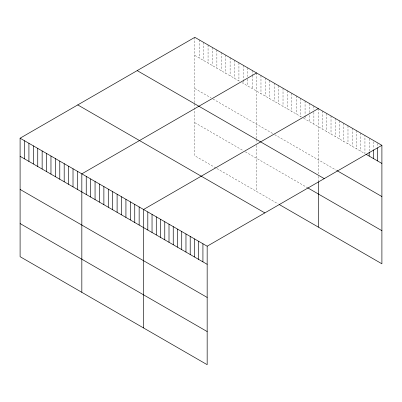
<?xml version="1.0" encoding="UTF-8"?>
<svg xmlns="http://www.w3.org/2000/svg" width="402" height="402" viewBox="0 0 402 402"><rect width="100%" height="100%" fill="white"/><g stroke="black" fill="none" stroke-linecap="round" stroke-linejoin="round"><path stroke-width="0.3" stroke-dasharray="2.01 1.51" d="M194.834 37.321L194.834 103.178M194.834 55.431L239.909 81.455M241.868 82.586L301.641 117.093M303.6 118.223L364.941 153.639L364.941 135.529M194.834 88.551L211 97.887M212.959 99.018L272.732 133.524M274.692 134.66L336.318 170.237M194.834 122.675L243.336 150.68M245.295 151.81L307.027 187.453M215.899 167.961L194.834 155.795L194.834 108.053M216.879 168.523L278.124 203.884M377.659 143.499L377.659 146.619M373.418 141.675L373.418 148.544M369.182 138.6L369.182 151.715M360.7 133.082L360.7 151.192M356.458 130.635L356.458 148.745M352.217 128.183L352.217 146.298M347.981 125.736L347.981 143.846M343.74 123.288L343.74 141.398M339.499 120.841L339.499 138.951M335.258 118.394L335.258 136.504M331.017 115.947L331.017 134.057M326.776 113.495L326.776 131.61M322.54 111.047L322.54 129.158M318.299 108.6L318.299 173.85M318.299 176.287L318.299 181.161M313.887 106.053L313.887 109.801M313.887 112.299L313.887 124.168M309.48 103.51L309.48 112.877M309.48 115.374L309.48 121.62M305.068 100.962L305.068 115.329M305.068 115.952L305.068 119.072M300.661 98.42L300.661 116.53M296.249 95.872L296.249 113.982M291.842 93.324L291.842 111.434M287.43 90.782L287.43 108.892M283.023 88.234L283.023 106.344M278.611 85.686L278.611 103.801M274.204 83.144L274.204 101.254M269.792 80.596L269.792 98.706M265.385 78.053L265.385 96.163M260.973 75.506L260.973 93.616M256.566 72.958L256.566 138.816M256.566 139.424L256.566 143.082M256.566 145.519L256.566 191.437M252.154 70.415L252.154 74.787M252.154 75.41L252.154 88.525M247.748 67.868L247.748 76.611M247.748 79.109L247.748 85.978M243.336 65.325L243.336 79.686M243.336 80.31L243.336 83.435M238.929 62.777L238.929 80.887M234.517 60.23L234.517 78.34M230.11 57.687L230.11 75.797M225.698 55.139L225.698 73.249M221.291 52.592L221.291 70.707M216.879 50.049L216.879 68.159M212.472 47.501L212.472 65.611M208.065 44.959L208.065 63.069M203.653 42.411L203.653 60.521M199.246 39.863L199.246 57.978M194.834 103.786L194.834 107.44"/><path stroke-width="0.6" d="M20.1 138.203L207.166 246.205L207.166 364.679L20.1 256.677L20.1 138.203L194.834 37.321L381.9 145.323L381.9 263.797L279.104 204.447M256.566 72.958L81.832 173.84L81.832 292.319M318.299 108.6L143.564 209.482L143.564 327.962M207.166 246.205L381.9 145.323M366.001 154.252L381.9 163.433M336.851 170.543L381.9 196.553M137.172 70.611L324.238 178.614M307.52 187.734L381.9 230.678M77.762 104.912L264.828 212.909M20.1 156.313L207.166 264.315M20.1 189.432L207.166 297.435M20.1 223.557L207.166 331.56M377.659 147.871L377.659 160.986M373.418 149.79L373.418 158.534M369.182 152.343L369.182 156.087M318.299 181.769L318.299 227.08M202.925 243.753L202.925 261.868M198.683 241.306L198.683 259.416M194.447 238.858L194.447 256.968M190.206 236.411L190.206 254.521M185.965 233.964L185.965 252.074M181.724 231.517L181.724 249.627M177.483 229.065L177.483 247.18M173.242 226.617L173.242 244.728M169.006 224.17L169.006 242.28M164.765 221.723L164.765 239.833M160.524 219.276L160.524 237.386M156.283 216.829L156.283 234.939M152.041 214.377L152.041 232.492M147.805 211.929L147.805 230.039M139.152 206.935L139.152 225.05M134.745 204.392L134.745 222.502M130.333 201.844L130.333 219.954M125.926 199.302L125.926 217.412M121.515 196.754L121.515 214.864M117.108 194.206L117.108 212.316M112.696 191.664L112.696 209.774M108.289 189.116L108.289 207.226M103.877 186.568L103.877 204.683M99.47 184.026L99.47 202.136M95.058 181.478L95.058 199.588M90.651 178.935L90.651 197.045M86.239 176.388L86.239 194.498M77.42 171.297L77.42 189.407M73.013 168.75L73.013 186.86M68.601 166.207L68.601 184.317M64.194 163.659L64.194 181.769M59.782 161.112L59.782 179.222M55.375 158.569L55.375 176.679M50.964 156.021L50.964 174.131M46.557 153.474L46.557 171.589M42.145 150.931L42.145 169.041M37.738 148.383L37.738 166.493M33.326 145.841L33.326 163.951M28.919 143.293L28.919 161.403M24.507 140.745L24.507 158.86"/></g></svg>
